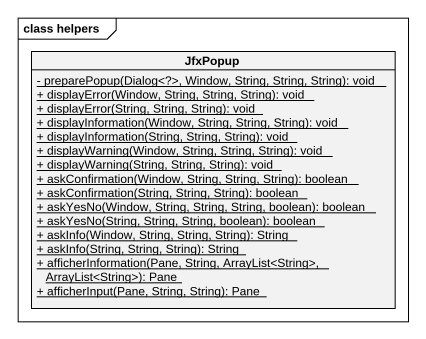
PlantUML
@startuml
mainframe class helpers
hide circle
hide empty members
skinparam classAttributeIconSize 0
class JfxPopup {
  {static} - preparePopup(Dialog<?>, Window, String, String, String): void
  {static} + displayError(Window, String, String, String): void
  {static} + displayError(String, String, String): void
  {static} + displayInformation(Window, String, String, String): void
  {static} + displayInformation(String, String, String): void
  {static} + displayWarning(Window, String, String, String): void
  {static} + displayWarning(String, String, String): void
  {static} + askConfirmation(Window, String, String, String): boolean
  {static} + askConfirmation(String, String, String): boolean
  {static} + askYesNo(Window, String, String, String, boolean): boolean
  {static} + askYesNo(String, String, String, boolean): boolean
  {static} + askInfo(Window, String, String, String): String
  {static} + askInfo(String, String, String): String
  {static} + afficherInformation(Pane, String, ArrayList<String>, ArrayList<String>): Pane
  {static} + afficherInput(Pane, String, String): Pane
}
@enduml
